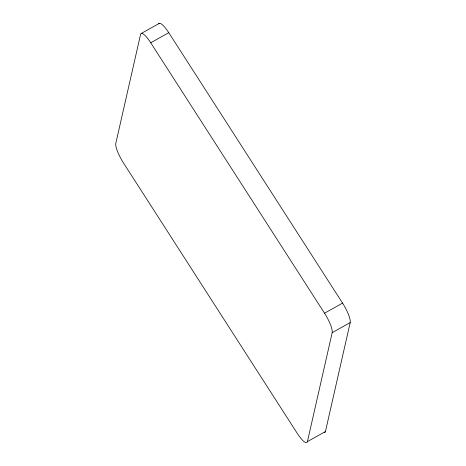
<?xml version="1.0" encoding="UTF-8"?>
<svg xmlns="http://www.w3.org/2000/svg" width="466" height="466" viewBox="0 0 466 466"><rect width="100%" height="100%" fill="white"/><g stroke="black" fill="none" stroke-linecap="round" stroke-linejoin="round"><path stroke-width="0.7" d="M307.426 441.617L332.182 332.666A16.997 3.967 60.7 0 0 324.54 313.21L150.734 42.767A16.997 3.967 60.7 0 0 140.551 34.484L115.795 143.435A16.997 3.967 60.7 0 0 123.443 162.89L297.244 433.333A16.997 3.967 60.7 0 0 307.426 441.617L325.449 431.516L350.205 322.565A16.997 3.967 60.7 0 0 342.557 303.11L168.756 32.667A16.997 3.967 60.7 0 0 158.813 23.772M141.181 33.511L159.203 23.411M150.734 42.767L168.756 32.667M324.54 313.21L342.557 303.11M332.182 332.666L350.205 322.565M325.449 431.516A16.997 3.967 60.7 0 1 324.284 432.599"/></g></svg>
